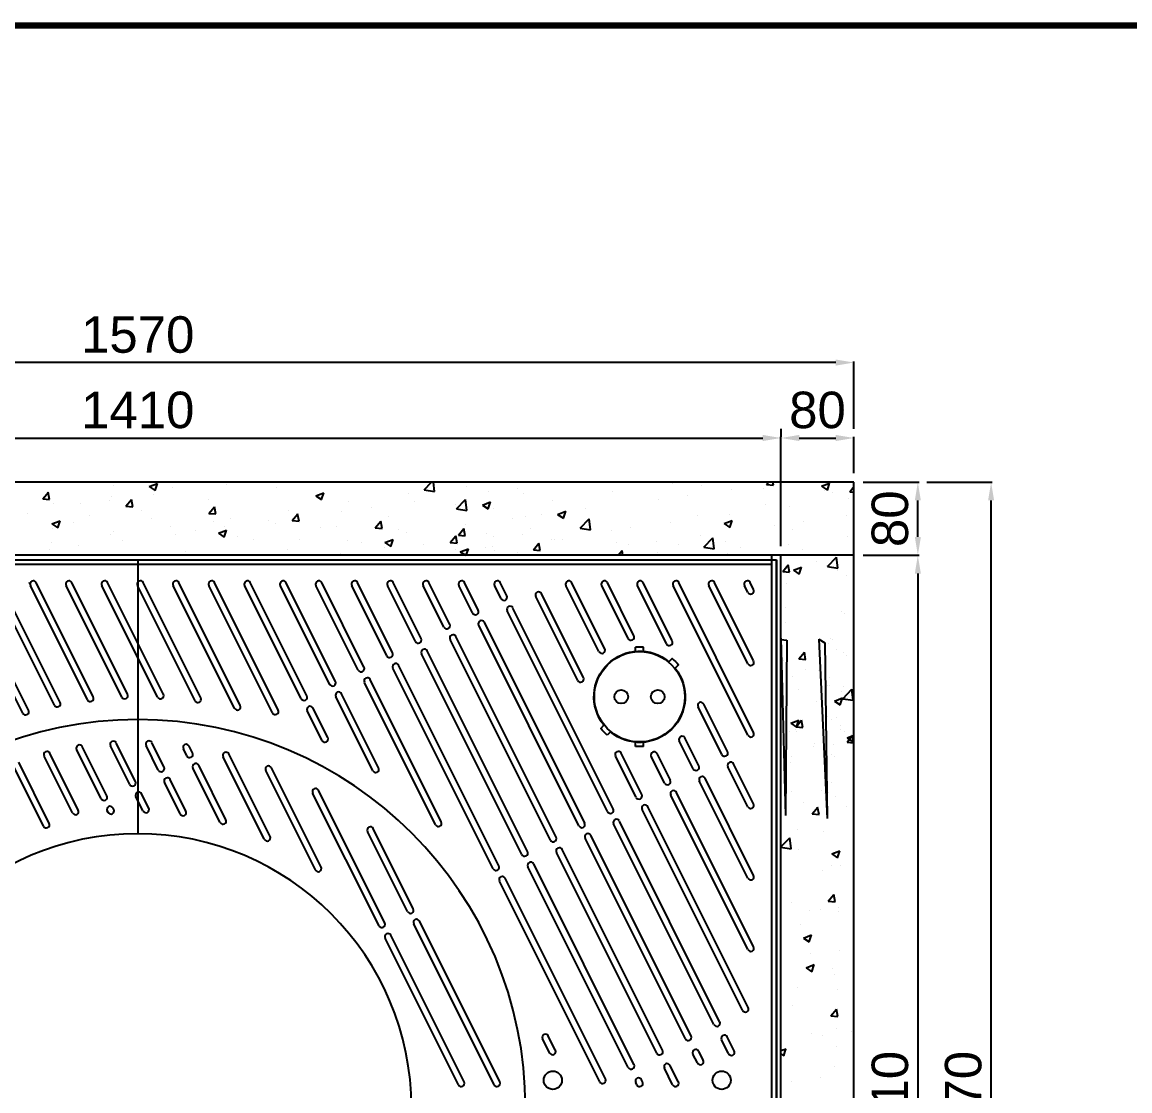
# Model space of a CAD drawing. Header units: millimetres. Extents: x 11916 to 17892, y -30913 to -26687.
# Drawn here: x 13125 to 14339, y -27996 to -26826 of the extents above; entities that cross this region are included whole.
import ezdxf

# ---------------------------------------------------------------- set-up
doc = ezdxf.new("R2010")
doc.units = ezdxf.units.MM
for name, color, linetype in [('LAYOUT', 7, 'Continuous'), ('받침틀', 251, 'Continuous'), ('압연강', 40, 'Continuous')]:
    doc.layers.add(name, color=color, linetype=linetype)
doc.styles.get("Standard").update_dxf_attribs({"font": 'arial.ttf'})
doc.dimstyles.new('ISO-25', dxfattribs={"dimtxt": 40, "dimasz": 20, "dimexe": 1.25, "dimexo": 10, "dimgap": 10, "dimtad": 1, "dimdec": 0, "dimtxsty": 'Standard', "dimcen": 2.5, "dimclrd": 3, "dimclre": 3, "dimclrt": 3, "dimadec": 0, "dimazin": 0, "dimtfac": 1, "dimtdec": 0, "dimtmove": 0, "dimatfit": 3, "dimfxl": 0, "dimarcsym": 0})

# ---------------------------------------------------------------- blocks, each defined once
blk = doc.blocks.new('*D47')
at = {"color": 3, "lineweight": -2, "transparency": 16777216}
for p, q in [((12546.2, -27271), (12546.2, -27279.7)), ((12566.2, -27281), (13936.2, -27281)), ((13956.2, -27399.4), (13956.2, -27279.7))]:
    blk.add_line(p, q, dxfattribs=at)
at = {"color": 3, "transparency": 16777216}
for points in [[(12566.2, -27277.6), (12566.2, -27284.3), (12546.2, -27281)], [(13936.2, -27277.6), (13936.2, -27284.3), (13956.2, -27281)]]:
    blk.add_solid(points, dxfattribs=at)
at = {"layer": 'Defpoints', "color": 0, "transparency": 16777216}
for p in [(12546.2, -27281), (13956.2, -27281), (13956.2, -27409.4)]:
    blk.add_point(p, dxfattribs=at)
at = {"color": 3, "transparency": 16777216, "insert": (13251.2, -27250.5), "char_height": 40, "attachment_point": 5}
blk.add_mtext('1410', dxfattribs=at)
blk = doc.blocks.new('*D48')
at = {"color": 3, "lineweight": -2, "transparency": 16777216}
for p, q in [((13956.2, -27271), (13956.2, -27279.7)), ((13976.2, -27281), (14016.2, -27281)), ((14036.2, -27319.4), (14036.2, -27279.7))]:
    blk.add_line(p, q, dxfattribs=at)
at = {"color": 3, "transparency": 16777216}
for points in [[(13976.2, -27277.6), (13976.2, -27284.3), (13956.2, -27281)], [(14016.2, -27277.6), (14016.2, -27284.3), (14036.2, -27281)]]:
    blk.add_solid(points, dxfattribs=at)
at = {"layer": 'Defpoints', "color": 0, "transparency": 16777216}
for p in [(13956.2, -27281), (14036.2, -27281), (14036.2, -27329.4)]:
    blk.add_point(p, dxfattribs=at)
at = {"color": 3, "transparency": 16777216, "insert": (13996.2, -27250.5), "char_height": 40, "attachment_point": 5}
blk.add_mtext('80', dxfattribs=at)
blk = doc.blocks.new('*D45')
at = {"color": 3, "lineweight": -2, "transparency": 16777216}
for p, q in [((12466.2, -27271), (12466.2, -27197.1)), ((14016.2, -27198.3), (12486.2, -27198.3)), ((14036.2, -27271), (14036.2, -27197.1))]:
    blk.add_line(p, q, dxfattribs=at)
at = {"color": 3, "transparency": 16777216}
for points in [[(12486.2, -27195), (12486.2, -27201.7), (12466.2, -27198.3)], [(14016.2, -27195), (14016.2, -27201.7), (14036.2, -27198.3)]]:
    blk.add_solid(points, dxfattribs=at)
at = {"layer": 'Defpoints', "color": 0, "transparency": 16777216}
for p in [(12466.2, -27198.3), (12466.2, -27281), (14036.2, -27281)]:
    blk.add_point(p, dxfattribs=at)
at = {"color": 3, "transparency": 16777216, "insert": (13251.2, -27167.9), "char_height": 40, "attachment_point": 5}
blk.add_mtext('1570', dxfattribs=at)
blk = doc.blocks.new('*D49')
at = {"color": 3, "lineweight": -2, "transparency": 16777216}
for p, q in [((14046.2, -27329.4), (14107.5, -27329.4)), ((14106.2, -27389.4), (14106.2, -27349.4)), ((14046.2, -27409.4), (14107.5, -27409.4))]:
    blk.add_line(p, q, dxfattribs=at)
at = {"color": 3, "transparency": 16777216}
for points in [[(14102.9, -27349.4), (14109.5, -27349.4), (14106.2, -27329.4)], [(14102.9, -27389.4), (14109.5, -27389.4), (14106.2, -27409.4)]]:
    blk.add_solid(points, dxfattribs=at)
at = {"layer": 'Defpoints', "color": 0, "transparency": 16777216}
for p in [(14036.2, -27329.4), (14106.2, -27329.4), (14036.2, -27409.4)]:
    blk.add_point(p, dxfattribs=at)
at = {"color": 3, "transparency": 16777216, "insert": (14075.8, -27369.4), "char_height": 40, "attachment_point": 5, "rotation": 90}
blk.add_mtext('80', dxfattribs=at)
blk = doc.blocks.new('*D50')
at = {"color": 3, "lineweight": -2, "transparency": 16777216}
for p, q in [((14086.8, -27409.4), (14107.5, -27409.4)), ((14106.2, -27429.4), (14106.2, -28599.4)), ((14046.2, -28619.4), (14107.5, -28619.4))]:
    blk.add_line(p, q, dxfattribs=at)
at = {"color": 3, "transparency": 16777216}
for points in [[(14102.9, -27429.4), (14109.5, -27429.4), (14106.2, -27409.4)], [(14102.9, -28599.4), (14109.5, -28599.4), (14106.2, -28619.4)]]:
    blk.add_solid(points, dxfattribs=at)
at = {"layer": 'Defpoints', "color": 0, "transparency": 16777216}
for p in [(14076.8, -27409.4), (14036.2, -28619.4), (14106.2, -28619.4)]:
    blk.add_point(p, dxfattribs=at)
at = {"color": 3, "transparency": 16777216, "insert": (14075.8, -28014.4), "char_height": 40, "attachment_point": 5, "rotation": 90}
blk.add_mtext('1210', dxfattribs=at)
blk = doc.blocks.new('*D46')
at = {"color": 3, "lineweight": -2, "transparency": 16777216}
for p, q in [((14116.2, -27329.4), (14187.8, -27329.4)), ((14186.5, -28679.4), (14186.5, -27349.4)), ((14116.2, -28699.4), (14187.8, -28699.4))]:
    blk.add_line(p, q, dxfattribs=at)
at = {"color": 3, "transparency": 16777216}
for points in [[(14183.2, -27349.4), (14189.8, -27349.4), (14186.5, -27329.4)], [(14183.2, -28679.4), (14189.8, -28679.4), (14186.5, -28699.4)]]:
    blk.add_solid(points, dxfattribs=at)
at = {"layer": 'Defpoints', "color": 0, "transparency": 16777216}
for p in [(14106.2, -27329.4), (14186.5, -27329.4), (14106.2, -28699.4)]:
    blk.add_point(p, dxfattribs=at)
at = {"color": 3, "transparency": 16777216, "insert": (14156.1, -28014.4), "char_height": 40, "attachment_point": 5, "rotation": 90}
blk.add_mtext('1370', dxfattribs=at)
blk = doc.blocks.new('A$C6562381F')
for p, q in [((4.5, 54.5), (-4.5, 54.5)), ((-4.5, 49.3), (-4.5, 54.5)), ((4.5, 49.3), (4.5, 54.5)), ((-4.5, -54.5), (-4.5, -49.3)), ((4.5, -54.5), (-4.5, -54.5)), ((4.5, -54.5), (4.5, -49.3))]:
    blk.add_line(p, q)
for centre, radius in [((0, 0), 49.5), ((-20, 0), 7.5), ((20, 0), 7.5)]:
    blk.add_circle(centre, radius)
blk = doc.blocks.new('AG1412')
for p, q in [((17298.4, -41182.1), (18698.4, -41182.1)), ((18698.4, -41182.1), (18698.4, -41782.1))]:
    blk.add_line(p, q)
blk.add_lwpolyline([(18512.8, -41374, -0.045549), (18505.8, -41366.8), (18509.4, -41363.3, -0.904534), (18580.5, -41293.7), (18584.1, -41290.2, -0.045549), (18591.1, -41297.3), (18587.5, -41300.8, -0.904534), (18516.4, -41370.5)], format="xyb", close=True)
for centre in [(18453.4, -41752.1), (18638.4, -41752.1)]:
    blk.add_circle(centre, 10)
for radius in [425, 300]:
    blk.add_arc((17998.4, -41782.1), radius, 0, 180)
at = {"layer": '압연강'}
for p, q in [((17943.4, -41335.4), (17880.8, -41210.2)), ((17949.6, -41332.3), (17887, -41207.1)), ((17981, -41332.4), (17919.9, -41210.2)), ((17987.3, -41329.3), (17926.2, -41207.1)), ((18020.2, -41332.6), (17959, -41210.2)), ((18026.5, -41329.5), (17965.3, -41207.1)), ((18061.3, -41336.5), (17998.2, -41210.2)), ((18067.6, -41333.4), (18004.4, -41207.1)), ((18104.6, -41344.8), (18037.3, -41210.2)), ((18110.8, -41341.6), (18043.5, -41207.1)), ((18146.2, -41349.8), (18076.4, -41210.2)), ((18152.5, -41346.7), (18082.7, -41207.1)), ((18177.5, -41334.1), (18115.5, -41210.2)), ((18183.8, -41331), (18121.8, -41207.1)), ((18208.8, -41318.5), (18154.7, -41210.2)), ((18215.1, -41315.4), (18160.9, -41207.1)), ((18240.1, -41302.8), (18193.8, -41210.2)), ((18246.4, -41299.7), (18200.1, -41207.1)), ((18271.4, -41287.2), (18232.9, -41210.2)), ((18277.7, -41284.1), (18239.2, -41207.1)), ((18302.7, -41271.5), (18272.1, -41210.2)), ((18309, -41268.4), (18278.3, -41207.1)), ((18334, -41255.9), (18311.2, -41210.2)), ((18340.3, -41252.8), (18317.5, -41207.1)), ((18365.4, -41240.2), (18350.3, -41210.2)), ((18371.6, -41237.1), (18356.6, -41207.1)), ((18396.7, -41224.6), (18389.5, -41210.2)), ((18402.9, -41221.4), (18395.7, -41207.1)), ((18503.9, -41282.6), (18467.7, -41210.2)), ((18510.2, -41279.5), (18474, -41207.1)), ((18535.9, -41268.3), (18506.9, -41210.2)), ((18542.2, -41265.2), (18513.1, -41207.1)), ((18578, -41274.2), (18546, -41210.2)), ((18584.2, -41271), (18552.3, -41207.1)), ((18667.2, -41374.3), (18585.1, -41210.2)), ((18673.4, -41371.2), (18591.4, -41207.1)), ((18667.2, -41296.1), (18624.3, -41210.2)), ((18673.4, -41292.9), (18630.5, -41207.1)), ((18667.2, -41217.8), (18663.4, -41210.2)), ((18673.4, -41214.7), (18669.6, -41207.1)), ((17907.2, -41341.4), (17848.4, -41223.8)), ((17913.5, -41338.3), (17854.7, -41220.7)), ((18480.6, -41314.3), (18434.7, -41222.3)), ((18486.9, -41311.1), (18440.9, -41219.2)), ((17878.7, -41346.9), (17823.4, -41236.4)), ((18513.3, -41457.9), (18403.4, -41238)), ((18519.6, -41454.7), (18409.6, -41234.9)), ((17872.4, -41350.1), (17817.1, -41239.5)), ((18488.3, -41470.4), (18378.3, -41250.5)), ((18482, -41473.5), (18372.1, -41253.6)), ((18450.7, -41489.2), (18340.8, -41269.3)), ((18457, -41486), (18347, -41266.2)), ((18419.4, -41504.8), (18309.4, -41285)), ((18425.6, -41501.7), (18315.7, -41281.8)), ((18394.3, -41517.3), (18284.4, -41297.5)), ((18388.1, -41520.5), (18278.1, -41300.6)), ((18324.9, -41472.3), (18246.8, -41316.3)), ((18331.1, -41469.2), (18253.1, -41313.1)), ((18256.2, -41413.2), (18215.5, -41331.9)), ((18262.4, -41410.1), (18221.8, -41328.8)), ((18200.4, -41379.9), (18184.2, -41347.6)), ((18206.7, -41376.8), (18190.5, -41344.4)), ((18638.5, -41395.3), (18612.5, -41343.2)), ((18644.8, -41392.1), (18618.7, -41340.1)), ((17996, -41424.9), (17974.9, -41382.8)), ((18027.3, -41409.3), (18013.8, -41382.4)), ((18607.2, -41410.9), (18591.9, -41380.4)), ((18613.5, -41407.8), (18598.2, -41377.2)), ((17933.3, -41456.2), (17902.1, -41393.8)), ((17958.4, -41443.7), (17931.4, -41389.8)), ((17964.6, -41440.6), (17937.7, -41386.7)), ((17989.7, -41428.1), (17968.6, -41385.9)), ((18021, -41412.4), (18007.5, -41385.5)), ((18052.3, -41396.8), (18048.5, -41389.2)), ((18058.6, -41393.6), (18054.8, -41386.1)), ((18143.4, -41485), (18098.2, -41394.7)), ((18550.9, -41439.1), (18528.3, -41393.9)), ((18582.2, -41423.4), (18567.6, -41394.2)), ((17895.2, -41473.9), (17861.8, -41407)), ((17901.5, -41470.8), (17868.1, -41403.9)), ((17927.1, -41459.4), (17895.9, -41397)), ((18095.1, -41466.8), (18065.3, -41407)), ((18137.1, -41488.1), (18092, -41397.8)), ((18544.6, -41442.2), (18522, -41397)), ((18575.9, -41426.6), (18561.3, -41397.3)), ((18673.4, -41449.4), (18651.5, -41405.5)), ((18088.9, -41469.9), (18059, -41410.2)), ((18193.1, -41521.8), (18138.7, -41413)), ((18199.4, -41518.7), (18144.9, -41409.9)), ((18667.2, -41452.6), (18645.2, -41408.7)), ((18045, -41460.4), (18027.7, -41425.8)), ((18051.3, -41457.3), (18034, -41422.7)), ((18667.2, -41530.8), (18613.9, -41424.3)), ((18673.4, -41527.7), (18620.2, -41421.2)), ((18004.2, -41457.1), (17996.4, -41441.5)), ((18010.5, -41454), (18002.7, -41438.3)), ((18262.9, -41583.1), (18190.1, -41437.6)), ((18269.1, -41580), (18196.4, -41434.5)), ((18667.2, -41609.1), (18582.6, -41440)), ((18673.4, -41606), (18588.9, -41436.8)), ((17972.1, -41455.6), (17971.4, -41454)), ((18661.3, -41675.5), (18551.3, -41455.6)), ((18667.5, -41672.4), (18557.6, -41452.5)), ((17965.9, -41458.7), (17965.1, -41457.1)), ((18636.2, -41688), (18526.3, -41468.2)), ((18294.2, -41567.4), (18250.2, -41479.6)), ((18300.4, -41564.3), (18256.5, -41476.4)), ((18629.9, -41691.2), (18520, -41471.3)), ((18598.6, -41706.8), (18488.7, -41486.9)), ((18604.9, -41703.7), (18495, -41483.8)), ((18567.3, -41722.5), (18457.4, -41502.6)), ((18573.6, -41719.3), (18463.7, -41499.5)), ((18542.3, -41735), (18432.4, -41515.1)), ((18536, -41738.1), (18426.1, -41518.2)), ((18504.7, -41753.8), (18394.8, -41533.9)), ((18511, -41750.6), (18401.1, -41530.8)), ((18395.2, -41753.9), (18307.1, -41577.7)), ((18389, -41757.1), (18300.9, -41580.9)), ((18349.9, -41757.1), (18269.6, -41596.5)), ((18356.1, -41753.9), (18275.8, -41593.4)), ((18449.9, -41722.3), (18442.1, -41706.8)), ((18456.1, -41719.2), (18448.4, -41703.6)), ((18645.9, -41723), (18638.2, -41707.7)), ((18652.1, -41719.9), (18644.5, -41704.6)), ((18611.8, -41733.2), (18606.9, -41723.4)), ((18618.1, -41730), (18613.2, -41720.2)), ((18590.9, -41753.9), (18581.9, -41735.9)), ((18584.6, -41757.1), (18575.6, -41739)), ((18545.5, -41757.1), (18544.3, -41754.7)), ((18551.8, -41753.9), (18550.6, -41751.5))]:
    blk.add_line(p, q, dxfattribs=at)
for centre, start, end in [((17882.9, -41206.6), 187.4038, 206.5651), ((17883.9, -41208.6), 26.5651, 206.5651), ((17923, -41208.6), 26.5651, 206.5651), ((17962.2, -41208.6), 26.5651, 206.5651), ((18001.3, -41208.6), 26.5651, 206.5651), ((18040.4, -41208.6), 26.5651, 206.5651), ((18079.5, -41208.6), 26.5651, 206.5651), ((18118.7, -41208.6), 26.5651, 206.5651), ((18157.8, -41208.6), 26.5651, 206.5651), ((18196.9, -41208.6), 26.5651, 206.5651), ((18236.1, -41208.6), 26.5651, 206.5651), ((18275.2, -41208.6), 26.5651, 206.5651), ((18314.3, -41208.6), 26.5651, 206.5651), ((18353.5, -41208.6), 26.5651, 206.5651), ((18392.6, -41208.6), 26.5651, 206.5651), ((18470.9, -41208.6), 26.5651, 206.5651), ((18510, -41208.6), 26.5651, 206.5651), ((18549.1, -41208.6), 26.5651, 206.5651), ((18588.3, -41208.6), 26.5651, 206.5651), ((18627.4, -41208.6), 26.5651, 206.5651), ((18666.5, -41208.6), 26.5651, 206.5651), ((18399.8, -41223), 206.5651, 26.5651), ((18437.8, -41220.8), 26.5651, 206.5651), ((18670.3, -41216.2), 206.5651, 26.5651), ((18368.5, -41238.7), 206.5651, 26.5651), ((18406.5, -41236.4), 26.5651, 206.5651), ((18375.2, -41252.1), 26.5651, 206.5651), ((18337.2, -41254.3), 206.5651, 26.5651), ((18305.9, -41270), 206.5651, 26.5651), ((18343.9, -41267.7), 26.5651, 206.5651), ((18539, -41266.7), 206.5651, 26.5651), ((18581.1, -41272.6), 206.5651, 26.5651), ((18274.6, -41285.6), 206.5651, 26.5651), ((18312.6, -41283.4), 26.5651, 206.5651), ((18507.1, -41281.1), 206.5651, 26.5651), ((18281.3, -41299), 26.5651, 206.5651), ((18670.3, -41294.5), 206.5651, 26.5651), ((18243.3, -41301.3), 206.5651, 26.5651), ((18250, -41314.7), 26.5651, 206.5651), ((18483.8, -41312.7), 206.5651, 26.5651), ((18212, -41316.9), 206.5651, 26.5651), ((17946.5, -41333.9), 206.5651, 26.5651), ((17984.1, -41330.8), 206.5651, 26.5651), ((18023.4, -41331), 206.5651, 26.5651), ((18064.4, -41334.9), 206.5651, 26.5651), ((18180.7, -41332.6), 206.5651, 26.5651), ((18218.7, -41330.3), 26.5651, 206.5651), ((17875.6, -41348.5), 206.5651, 26.5651), ((17910.4, -41339.8), 206.5651, 26.5651), ((18107.7, -41343.2), 206.5651, 26.5651), ((18149.3, -41348.2), 206.5651, 26.5651), ((18187.4, -41346), 26.5651, 206.5651), ((18615.6, -41341.6), 26.5651, 206.5651), ((18670.3, -41372.7), 206.5651, 26.5651), ((17971.7, -41384.3), 26.5651, 206.5651), ((18010.7, -41383.9), 26.5651, 206.5651), ((18051.6, -41387.6), 26.5651, 206.5651), ((18203.6, -41378.4), 206.5651, 26.5651), ((18595.1, -41378.8), 26.5651, 206.5651), ((17899, -41395.4), 26.5651, 206.5651), ((17934.6, -41388.3), 26.5651, 206.5651), ((18055.4, -41395.2), 206.5651, 26.5651), ((18095.1, -41396.3), 26.5651, 206.5651), ((18525.1, -41395.4), 26.5651, 206.5651), ((18564.4, -41395.8), 26.5651, 206.5651), ((18641.7, -41393.7), 206.5651, 26.5651), ((18062.1, -41408.6), 26.5651, 206.5651), ((18141.8, -41411.4), 26.5651, 206.5651), ((18610.3, -41409.3), 206.5651, 26.5651), ((18648.4, -41407.1), 26.5651, 206.5651), ((18024.1, -41410.8), 206.5651, 26.5651), ((18259.3, -41411.6), 206.5651, 26.5651), ((18617.1, -41422.8), 26.5651, 206.5651), ((17992.8, -41426.5), 206.5651, 26.5651), ((18030.8, -41424.3), 26.5651, 206.5651), ((18193.3, -41436), 26.5651, 206.5651), ((18579, -41425), 206.5651, 26.5651), ((17961.5, -41442.1), 206.5651, 26.5651), ((17999.5, -41439.9), 26.5651, 206.5651), ((18547.7, -41440.7), 206.5651, 26.5651), ((18585.8, -41438.4), 26.5651, 206.5651), ((17930.2, -41457.8), 206.5651, 26.5651), ((17968.2, -41455.6), 26.5651, 206.5651), ((17969, -41457.1), 206.5651, 26.5651), ((18007.4, -41455.6), 206.5651, 26.5651), ((18516.4, -41456.3), 206.5651, 26.5651), ((18554.4, -41454.1), 26.5651, 206.5651), ((18670.3, -41451), 206.5651, 26.5651), ((18048.1, -41458.9), 206.5651, 26.5651), ((18092, -41468.3), 206.5651, 26.5651), ((18328, -41470.8), 206.5651, 26.5651), ((18523.1, -41469.7), 26.5651, 206.5651), ((17898.3, -41472.3), 206.5651, 26.5651), ((18253.4, -41478), 26.5651, 206.5651), ((18485.1, -41472), 206.5651, 26.5651), ((18140.3, -41486.6), 206.5651, 26.5651), ((18453.8, -41487.6), 206.5651, 26.5651), ((18491.8, -41485.4), 26.5651, 206.5651), ((18422.5, -41503.3), 206.5651, 26.5651), ((18460.5, -41501), 26.5651, 206.5651), ((18391.2, -41518.9), 206.5651, 26.5651), ((18429.2, -41516.7), 26.5651, 206.5651), ((18196.2, -41520.2), 206.5651, 26.5651), ((18397.9, -41532.3), 26.5651, 206.5651), ((18670.3, -41529.3), 206.5651, 26.5651), ((18297.3, -41565.9), 206.5651, 26.5651), ((18304, -41579.3), 26.5651, 206.5651), ((18266, -41581.5), 206.5651, 26.5651), ((18272.7, -41594.9), 26.5651, 206.5651), ((18670.3, -41607.5), 206.5651, 26.5651), ((18664.4, -41673.9), 206.5651, 26.5651), ((18633.1, -41689.6), 206.5651, 26.5651), ((18445.2, -41705.2), 26.5651, 206.5651), ((18601.8, -41705.2), 206.5651, 26.5651), ((18641.4, -41706.1), 26.5651, 206.5651), ((18453, -41720.7), 206.5651, 26.5651), ((18570.5, -41720.9), 206.5651, 26.5651), ((18610, -41721.8), 26.5651, 206.5651), ((18649, -41721.4), 206.5651, 26.5651), ((18539.2, -41736.6), 206.5651, 26.5651), ((18578.7, -41737.4), 26.5651, 206.5651), ((18615, -41731.6), 206.5651, 26.5651), ((18353, -41755.5), 206.5651, 26.5651), ((18392.1, -41755.5), 206.5651, 26.5651), ((18507.9, -41752.2), 206.5651, 26.5651), ((18547.4, -41753.1), 26.5651, 206.5651), ((18548.6, -41755.5), 206.5651, 26.5651), ((18587.8, -41755.5), 206.5651, 26.5651)]:
    blk.add_arc(centre, 3.5, start, end, dxfattribs=at)

msp = doc.modelspace()

# ---------------------------------------------------------------- linework, layer by layer
at = {"linetype": 'Continuous'}
for p, q in [((13224.6, -27332.6), (13224.6, -27332.6)), ((13263.9, -27334.1), (13272.8, -27330.7)), ((13263.9, -27334.1), (13270.2, -27338.4)), ((13270.2, -27338.4), (13272.8, -27330.7)), ((13288.8, -27335.3), (13288.8, -27335.3)), ((13348.4, -27332.1), (13348.4, -27332.1)), ((13403.1, -27335.1), (13403.1, -27335.1)), ((13565.1, -27337.7), (13573.1, -27329.4)), ((13565.1, -27337.6), (13576.4, -27339.4)), ((13576.4, -27339.4), (13575.2, -27329.4)), ((13612, -27333.9), (13612, -27333.9)), ((13615.1, -27329.5), (13615.1, -27329.5)), ((13667, -27335.8), (13667, -27335.8)), ((13801.1, -27330.1), (13801.1, -27330.1)), ((13836.9, -27331.1), (13836.9, -27331.1)), ((13868.8, -27333), (13868.8, -27333)), ((13901.9, -27337.4), (13901.9, -27337.4)), ((13936.6, -27335.8), (13936.6, -27335.8)), ((13940.5, -27331.8), (13942.5, -27329.4)), ((13940.5, -27331.8), (13948, -27332.5)), ((13948, -27332.5), (13947.4, -27329.4)), ((14000.7, -27333.8), (14009.5, -27330.4)), ((14000.7, -27333.8), (14007, -27338.1)), ((14007, -27338.1), (14009.5, -27330.4)), ((14031.5, -27339.8), (14036.2, -27334.2)), ((13147.2, -27347.6), (13153.3, -27340.3)), ((13147.2, -27347.6), (13154.7, -27348.3)), ((13150.5, -27345.3), (13150.5, -27345.3)), ((13154.7, -27348.3), (13153.2, -27340.3)), ((13220.1, -27349), (13220.1, -27349)), ((13222.9, -27344.8), (13222.9, -27344.8)), ((13238.2, -27355.6), (13244.4, -27348.3)), ((13245.8, -27356.3), (13244.3, -27348.3)), ((13268.2, -27342.6), (13268.2, -27342.6)), ((13329.1, -27347.8), (13329.1, -27347.8)), ((13446.4, -27344.3), (13455.3, -27340.9)), ((13446.4, -27344.3), (13452.7, -27348.5)), ((13452.7, -27348.5), (13455.3, -27340.9)), ((13547.8, -27342), (13547.8, -27342)), ((13555, -27350.6), (13555, -27350.6)), ((13600.6, -27358.7), (13610.5, -27348.4)), ((13611.9, -27360.4), (13610.5, -27348.4)), ((13635.2, -27340), (13635.2, -27340)), ((13673.8, -27341.4), (13673.8, -27341.4)), ((13705.7, -27349.6), (13705.7, -27349.6)), ((13771.7, -27340.1), (13771.7, -27340.1)), ((13822, -27347.9), (13822, -27347.9)), ((13853.8, -27343.8), (13853.8, -27343.8)), ((14004.4, -27338.7), (14004.4, -27338.7)), ((14013, -27340.9), (14013, -27340.9)), ((14030.7, -27346.8), (14030.7, -27346.8)), ((14031.5, -27339.8), (14036.2, -27340.2)), ((13158.7, -27353), (13158.7, -27353)), ((13188.3, -27353.2), (13188.3, -27353.2)), ((13238.2, -27355.6), (13245.8, -27356.3)), ((13255, -27360.5), (13255, -27360.5)), ((13329.3, -27363.6), (13335.5, -27356.3)), ((13336.9, -27364.2), (13335.4, -27356.3)), ((13416.6, -27360.5), (13416.6, -27360.5)), ((13475.1, -27361.1), (13475.1, -27361.1)), ((13482.6, -27351), (13482.6, -27351)), ((13506.9, -27356.9), (13506.9, -27356.9)), ((13599.8, -27354.1), (13599.8, -27354.1)), ((13600.6, -27358.7), (13611.9, -27360.4)), ((13628.9, -27354.5), (13637.8, -27351)), ((13628.9, -27354.5), (13635.2, -27358.7)), ((13635.2, -27358.7), (13637.8, -27351)), ((13641.6, -27357.7), (13641.6, -27357.7)), ((13711.4, -27364.6), (13720.3, -27361.2)), ((13717.7, -27368.9), (13720.3, -27361.2)), ((13741.8, -27358.5), (13741.8, -27358.5)), ((13938.9, -27353.6), (13938.9, -27353.6)), ((13965.5, -27355.8), (13965.5, -27355.8)), ((13130.6, -27363.5), (13130.6, -27363.5)), ((13157.2, -27375.1), (13166.1, -27371.7)), ((13163.5, -27379.3), (13166.1, -27371.7)), ((13180.9, -27373.2), (13180.9, -27373.2)), ((13198.4, -27366.4), (13198.4, -27366.4)), ((13266.2, -27369.2), (13266.2, -27369.2)), ((13329.3, -27363.6), (13336.9, -27364.2)), ((13334, -27372.1), (13334, -27372.1)), ((13352.5, -27368.6), (13352.5, -27368.6)), ((13394.9, -27371.6), (13394.9, -27371.6)), ((13401.8, -27375), (13401.8, -27375)), ((13420.4, -27371.5), (13426.6, -27364.2)), ((13420.4, -27371.5), (13428, -27372.2)), ((13428, -27372.2), (13426.5, -27364.2)), ((13511.5, -27379.5), (13517.6, -27372.2)), ((13519.1, -27380.2), (13517.6, -27372.2)), ((13525.7, -27366.8), (13525.7, -27366.8)), ((13661.9, -27369), (13661.9, -27369)), ((13676.4, -27366.7), (13676.4, -27366.7)), ((13693.7, -27364.8), (13693.7, -27364.8)), ((13711.4, -27364.6), (13717.7, -27368.9)), ((13736.2, -27379.7), (13746.1, -27369.4)), ((13747.5, -27381.5), (13746.1, -27369.4)), ((13835.3, -27373.4), (13835.3, -27373.4)), ((13864.9, -27366.3), (13864.9, -27366.3)), ((13893.9, -27374.8), (13902.8, -27371.4)), ((13893.9, -27374.8), (13900.3, -27379.1)), ((13899.5, -27365.3), (13899.5, -27365.3)), ((13900.3, -27379.1), (13902.8, -27371.4)), ((13980.4, -27372.8), (13980.4, -27372.8)), ((14028.5, -27366.4), (14028.5, -27366.4)), ((13157.2, -27375.1), (13163.5, -27379.3)), ((13157.3, -27380.6), (13157.3, -27380.6)), ((13221.3, -27387.1), (13221.3, -27387.1)), ((13225.1, -27383.4), (13225.1, -27383.4)), ((13287.3, -27377.6), (13287.3, -27377.6)), ((13292.9, -27386.3), (13292.9, -27386.3)), ((13315, -27382.2), (13315, -27382.2)), ((13339.7, -27385.2), (13348.6, -27381.8)), ((13339.7, -27385.3), (13346, -27389.5)), ((13346, -27389.5), (13348.6, -27381.8)), ((13346.8, -27378), (13346.8, -27378)), ((13451.6, -27379.5), (13451.6, -27379.5)), ((13469.5, -27377.8), (13469.5, -27377.8)), ((13511.5, -27379.5), (13519.1, -27380.2)), ((13537.3, -27380.7), (13537.3, -27380.7)), ((13546.3, -27384.3), (13546.3, -27384.3)), ((13602.6, -27387.5), (13608.7, -27380.2)), ((13605.1, -27383.6), (13605.1, -27383.6)), ((13610.2, -27388.1), (13608.7, -27380.2)), ((13610.4, -27376.2), (13610.4, -27376.2)), ((13633.6, -27385.9), (13633.6, -27385.9)), ((13672.9, -27386.4), (13672.9, -27386.4)), ((13681.7, -27379.6), (13681.7, -27379.6)), ((13736.2, -27379.7), (13747.5, -27381.4)), ((13770.1, -27382.3), (13770.1, -27382.3)), ((13790.8, -27379), (13790.8, -27379)), ((13948.7, -27377), (13948.7, -27377)), ((13969.3, -27381.5), (13969.3, -27381.5)), ((13157.2, -27395.2), (13157.2, -27395.2)), ((13186.7, -27399.1), (13186.7, -27399.1)), ((13234.8, -27392.7), (13234.8, -27392.7)), ((13360.7, -27389.2), (13360.7, -27389.2)), ((13377.6, -27392.2), (13377.6, -27392.2)), ((13428.5, -27392), (13428.5, -27392)), ((13481.1, -27393.3), (13481.1, -27393.3)), ((13496.3, -27394.9), (13496.3, -27394.9)), ((13522.2, -27395.4), (13531.1, -27392)), ((13522.2, -27395.4), (13528.5, -27399.7)), ((13528.5, -27399.7), (13531.1, -27392)), ((13564.1, -27397.7), (13564.1, -27397.7)), ((13593.7, -27395.4), (13599.8, -27388.1)), ((13593.7, -27395.4), (13601.3, -27396.1)), ((13601.3, -27396.1), (13599.8, -27388.2)), ((13601.8, -27390.1), (13601.8, -27390.1)), ((13602.6, -27387.5), (13610.2, -27388.1)), ((13640.7, -27389.3), (13640.7, -27389.3)), ((13684.8, -27403.4), (13690.9, -27396.1)), ((13692.3, -27404.1), (13690.9, -27396.1)), ((13704.2, -27391.9), (13704.2, -27391.9)), ((13708.5, -27392.1), (13708.5, -27392.1)), ((13716.7, -27391.7), (13716.7, -27391.7)), ((13776.3, -27395), (13776.3, -27395)), ((13788.6, -27398), (13788.6, -27398)), ((13820.3, -27393.8), (13820.3, -27393.8)), ((13844.1, -27397.9), (13844.1, -27397.9)), ((13868.4, -27387.5), (13868.4, -27387.5)), ((13871.7, -27400.7), (13881.6, -27390.4)), ((13883, -27402.5), (13881.6, -27390.4)), ((13895.3, -27394.2), (13895.3, -27394.2)), ((13963.9, -27398), (13963.9, -27398)), ((14029.1, -27389.1), (14029.1, -27389.1)), ((13154.9, -27403.2), (13154.9, -27403.2)), ((13184.9, -27409.4), (13185.2, -27409)), ((13185.2, -27409.4), (13185.2, -27409)), ((13303.5, -27404.9), (13303.5, -27404.9)), ((13415.1, -27402.8), (13415.1, -27402.8)), ((13473.5, -27407), (13473.5, -27407)), ((13521.6, -27400.7), (13521.6, -27400.7)), ((13599.7, -27403.5), (13599.7, -27403.5)), ((13604.7, -27405.6), (13613.6, -27402.2)), ((13604.7, -27405.6), (13610.3, -27409.4)), ((13611.2, -27409.4), (13613.6, -27402.2)), ((13631.9, -27400.6), (13631.9, -27400.6)), ((13640, -27400), (13640, -27400)), ((13642.7, -27404.4), (13642.7, -27404.4)), ((13667.5, -27406.3), (13667.5, -27406.3)), ((13674.8, -27408.9), (13674.8, -27408.9)), ((13684.8, -27403.4), (13692.4, -27404.1)), ((13708.3, -27408.6), (13708.3, -27408.6)), ((13735.3, -27409.2), (13735.3, -27409.2)), ((13777.6, -27409.4), (13782, -27404.1)), ((13782.9, -27409.4), (13782, -27404.1)), ((13821.2, -27406.9), (13821.2, -27406.9)), ((13871.7, -27400.7), (13883, -27402.5)), ((13898, -27407.6), (13898, -27407.6)), ((13911.9, -27400.7), (13911.9, -27400.7)), ((13979.7, -27403.6), (13979.7, -27403.6)), ((14007.3, -27421.7), (14017.1, -27411.4)), ((14018.5, -27423.5), (14017.1, -27411.4)), ((13958.1, -27427.3), (13964.2, -27420)), ((13965.6, -27428), (13964.2, -27420)), ((13969.8, -27425.9), (13978.6, -27422.5)), ((13976.1, -27430.2), (13978.6, -27422.5)), ((13995.1, -27416.5), (13995.1, -27416.5)), ((14006.5, -27420.7), (14006.5, -27420.7)), ((14007.2, -27421.7), (14018.5, -27423.5)), ((13958.1, -27427.3), (13965.7, -27428)), ((13969.8, -27425.9), (13976.1, -27430.2)), ((14017.9, -27425.9), (14017.9, -27425.9)), ((14027.6, -27431.4), (14027.6, -27431.4)), ((13962.4, -27440.3), (13962.4, -27440.3)), ((13961.7, -27466.6), (13961.7, -27466.6)), ((14022.2, -27471), (14022.2, -27471)), ((13960.8, -27482.6), (13960.8, -27482.6)), ((14026, -27473.6), (14026, -27473.6)), ((13956.2, -27500.3), (13961.2, -27694.4)), ((13956.2, -27501.8), (13962.7, -27502.3)), ((13962.6, -27502.4), (13961.2, -27694.4)), ((13997.8, -27501.3), (14006.7, -27697.8)), ((13997.8, -27501.3), (14004.1, -27505.5)), ((14004.1, -27505.5), (14006.7, -27697.8)), ((14008.5, -27506.1), (14008.5, -27506.1)), ((14010.6, -27501.1), (14010.6, -27501.1)), ((14012.6, -27501.7), (14012.6, -27501.7)), ((13975.7, -27522.8), (13981.8, -27515.6)), ((13983.2, -27523.5), (13981.8, -27515.6)), ((14016.7, -27513), (14016.7, -27513)), ((14024.5, -27515.9), (14024.5, -27515.9)), ((14028, -27519.5), (14028, -27519.5)), ((13959.3, -27524.9), (13959.3, -27524.9)), ((13975.7, -27522.8), (13983.3, -27523.5)), ((13969, -27542.3), (13969, -27542.3)), ((13983.1, -27534.7), (13983.1, -27534.7)), ((13997.5, -27535.9), (13997.5, -27535.9)), ((14009, -27543.4), (14009, -27543.4)), ((13956.5, -27550.1), (13956.5, -27550.1)), ((13975.1, -27556.2), (13975.1, -27556.2)), ((14006.9, -27552.1), (14006.9, -27552.1)), ((14009.9, -27551.7), (14009.9, -27551.7)), ((14024.1, -27566.5), (14034, -27556.2)), ((14024.3, -27553), (14024.3, -27553)), ((14035.4, -27568.2), (14034, -27556.2)), ((13957.7, -27567.1), (13957.7, -27567.1)), ((14014.7, -27569.2), (14023.6, -27565.7)), ((14014.7, -27569.2), (14021, -27573.4)), ((14021, -27573.4), (14023.6, -27565.7)), ((14022.9, -27558.2), (14022.9, -27558.2)), ((14024.1, -27566.5), (14035.4, -27568.2)), ((14026.4, -27565.4), (14026.4, -27565.4)), ((13994.6, -27569.6), (13994.6, -27569.6)), ((13966.9, -27593.3), (13975.8, -27589.9)), ((13966.9, -27593.4), (13973.2, -27597.6)), ((13972.7, -27597.2), (13978.8, -27589.9)), ((13973.2, -27597.6), (13975.8, -27589.9)), ((13980.3, -27597.9), (13978.8, -27589.9)), ((14007.5, -27585.7), (14007.5, -27585.7)), ((14011.5, -27588.8), (14011.5, -27588.8)), ((14017.5, -27586.7), (14017.5, -27586.7)), ((13957.8, -27599.2), (13957.8, -27599.2)), ((13965.3, -27602.4), (13965.3, -27602.4)), ((13972.2, -27600.5), (13972.2, -27600.5)), ((13972.7, -27597.2), (13980.3, -27597.9)), ((13973.5, -27602.1), (13973.5, -27602.1)), ((14021.4, -27600.5), (14021.4, -27600.5)), ((14021.6, -27595.8), (14021.6, -27595.8)), ((14025.6, -27602.1), (14025.6, -27602.1)), ((14033.1, -27605.2), (14033.1, -27605.2)), ((13993, -27615.5), (13993, -27615.5)), ((14013.7, -27616.5), (14013.7, -27616.5)), ((14028.6, -27614.1), (14034.7, -27606.8)), ((14028.6, -27614.1), (14036.2, -27614.8)), ((14028.7, -27609.2), (14036.2, -27606.3)), ((14028.7, -27609.2), (14035, -27613.4)), ((14036.1, -27614.8), (14034.6, -27606.8)), ((14035, -27613.4), (14036.2, -27609.7)), ((13961.2, -27619.7), (13961.2, -27619.7)), ((13967.9, -27629.4), (13967.9, -27629.4)), ((13992.1, -27619.4), (13992.1, -27619.4)), ((14006, -27627.9), (14006, -27627.9)), ((14011.9, -27628), (14011.9, -27628)), ((14014.6, -27629.9), (14014.6, -27629.9)), ((13966.5, -27636.2), (13966.5, -27636.2)), ((13959.6, -27665.6), (13959.6, -27665.6)), ((14007.7, -27659.2), (14007.7, -27659.2)), ((14012.1, -27658.8), (14012.1, -27658.8)), ((13968.2, -27668.6), (13968.2, -27668.6)), ((14000.9, -27667), (14000.9, -27667)), ((14004.4, -27670.2), (14004.4, -27670.2)), ((14007.8, -27669.8), (14007.8, -27669.8)), ((14016.4, -27673.9), (14016.4, -27673.9)), ((13959.9, -27681.2), (13959.9, -27681.2)), ((13981.2, -27680), (13981.2, -27680)), ((13990.3, -27692.7), (13996.5, -27685.4)), ((13997.9, -27693.4), (13996.4, -27685.4)), ((14027.7, -27684.1), (14027.7, -27684.1)), ((13990.3, -27692.7), (13997.9, -27693.4)), ((13974.3, -27709.3), (13974.3, -27709.3)), ((14002.9, -27712.5), (14002.9, -27712.5)), ((13956.2, -27728.7), (13965.8, -27718.8)), ((13967.2, -27730.8), (13965.8, -27718.8)), ((13956.2, -27729.1), (13967.2, -27730.8)), ((13975.6, -27731.6), (13975.6, -27731.6)), ((14011.8, -27736.6), (14020.7, -27733.2)), ((14011.8, -27736.6), (14018.1, -27740.8)), ((14018.1, -27740.8), (14020.7, -27733.2)), ((14011.1, -27749.6), (14011.1, -27749.6)), ((14021.1, -27748.9), (14021.1, -27748.9)), ((14001.3, -27754.8), (14001.3, -27754.8)), ((14008, -27788.3), (14014.1, -27781)), ((14015.5, -27788.9), (14014, -27781)), ((13967.5, -27790.2), (13967.5, -27790.2)), ((13987.7, -27799), (13987.7, -27799)), ((13999.8, -27797), (13999.8, -27797)), ((14008, -27788.3), (14015.5, -27788.9)), ((14018.7, -27799.3), (14018.7, -27799.3)), ((14019.5, -27794.8), (14019.5, -27794.8)), ((13977.7, -27813.5), (13977.7, -27813.5)), ((13980.9, -27828.7), (13989.8, -27825.3)), ((13980.9, -27828.7), (13987.2, -27832.9)), ((13987.2, -27832.9), (13989.8, -27825.3)), ((13988.2, -27845.9), (13988.2, -27845.9)), ((14019.9, -27842.8), (14019.9, -27842.8)), ((13983.8, -27861.2), (13992.7, -27857.8)), ((13990.1, -27865.5), (13992.6, -27857.8)), ((13983.8, -27861.3), (13990.1, -27865.5)), ((14012.2, -27862.5), (14012.2, -27862.5)), ((14015.3, -27868.2), (14015.3, -27868.2)), ((13974.3, -27882.4), (13974.3, -27882.4)), ((14018.3, -27885), (14018.3, -27885)), ((14035, -27885.4), (14035, -27885.4)), ((13968.6, -27903.1), (13968.6, -27903.1)), ((14010.9, -27913.9), (14017.1, -27906.6)), ((14018.5, -27914.6), (14017, -27906.6)), ((14010.9, -27913.9), (14018.5, -27914.6)), ((13990, -27932.8), (13990, -27932.8)), ((14016.8, -27927.3), (14016.8, -27927.3)), ((14033.4, -27931.3), (14033.4, -27931.3)), ((14001.6, -27935.5), (14001.6, -27935.5)), ((13956.2, -27952), (13961.8, -27949.9)), ((13956.2, -27955.6), (13959.2, -27957.6)), ((13959.2, -27957.6), (13961.7, -27949.9)), ((14017.1, -27947.5), (14017.1, -27947.5)), ((14015.2, -27969.6), (14015.2, -27969.6)), ((14000, -27981.4), (14000, -27981.4)), ((13968.2, -27985.6), (13968.2, -27985.6))]:
    msp.add_line(p, q, dxfattribs=at)
for p, q in [((13251.2, -27414.4), (13251.2, -27714.4)), ((13951.2, -28614.4), (13951.2, -27414.4))]:
    msp.add_line(p, q)
at = {"layer": 'LAYOUT', "const_width": 7.11}
msp.add_lwpolyline([(12058, -30770.7), (17749.8, -30770.7), (17749.8, -26829.1), (12058, -26829.1)], close=True, dxfattribs=at)
at = {"layer": '받침틀'}
for p, q in [((14036.2, -27329.4), (12466.2, -27329.4)), ((14036.2, -28699.4), (14036.2, -27329.4)), ((14036.2, -27409.4), (12466.2, -27409.4)), ((13946.2, -28619.4), (13946.2, -27409.4)), ((13956.2, -28619.4), (13956.2, -27409.4)), ((13946.2, -27419.4), (12556.2, -27419.4))]:
    msp.add_line(p, q, dxfattribs=at)

# ---------------------------------------------------------------- block references
for name, p in [('AG1412', (-4747.2, 13767.7)), ('A$C6562381F', (13801.2, -27564.4))]:
    msp.add_blockref(name, p)

# ---------------------------------------------------------------- dimensions: what is measured, and where the dimension line sits
for base, p1, p2, picture, middle in [((12466.2, -27198.3), (14036.2, -27281), (12466.2, -27281), '*D45', (13251.2, -27167.9)), ((13956.2, -27281), (12546.2, -27281), (13956.2, -27409.4), '*D47', (13251.2, -27250.5)), ((14036.2, -27281), (13956.2, -27281), (14036.2, -27329.4), '*D48', (13996.2, -27250.5))]:
    dim = msp.add_linear_dim(base=base, p1=p1, p2=p2, dimstyle='ISO-25')
    dim.commit()
    dim.dimension.update_dxf_attribs({"geometry": picture, "text_midpoint": middle})
for base, p1, p2, picture, middle in [((14106.2, -27329.4), (14036.2, -27409.4), (14036.2, -27329.4), '*D49', (14075.8, -27369.4)), ((14186.5, -27329.4), (14106.2, -28699.4), (14106.2, -27329.4), '*D46', (14156.1, -28014.4)), ((14106.2, -28619.4), (14076.8, -27409.4), (14036.2, -28619.4), '*D50', (14075.8, -28014.4))]:
    dim = msp.add_linear_dim(base=base, p1=p1, p2=p2, angle=90, dimstyle='ISO-25')
    dim.commit()
    dim.dimension.update_dxf_attribs({"geometry": picture, "text_midpoint": middle})

doc.saveas('drawing.dxf')
